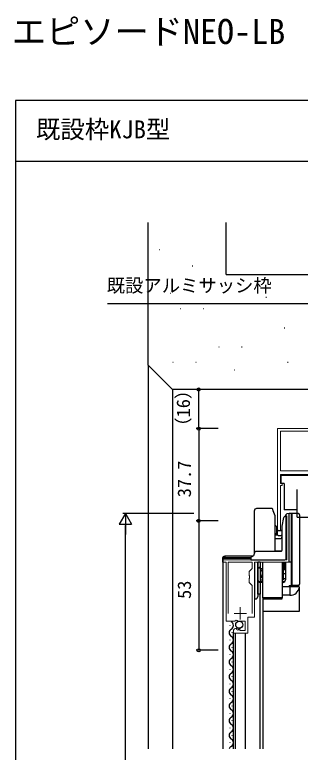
# Model space of a CAD drawing. Units: millimetres, scale not verified. Extents: x -437 to 438, y -281 to 279.
# Drawn here: x -437.1 to -320.2, y -23 to 278.7 of the extents above; entities that cross this region are included whole.
import ezdxf
from ezdxf.enums import TextEntityAlignment as Align

# ---------------------------------------------------------------- set-up
doc = ezdxf.new("R2010")
doc.units = ezdxf.units.MM
doc.header["$LTSCALE"] = 2
for name, color, linetype in [('0-1_USER1', 3, 'Continuous'), ('0-4_YKK_12', 2, 'Continuous'), ('0-5_YKK_13', 4, 'Continuous'), ('0-7_YKK_D', 6, 'Continuous'), ('0-8_YKK_ZWAK', 7, 'Continuous'), ('0-9_YSS_K', 3, 'Continuous'), ('0-A_YSS_KE', 3, 'Continuous')]:
    doc.layers.add(name, color=color, linetype=linetype)
doc.layers.add('0-2_YKK_11', color=7, linetype='Continuous', lineweight=18)
doc.styles.add('ＭＳ ゴシック', font='')
doc.styles.get('ＭＳ ゴシック').set_extended_font_data('MS Gothic')

msp = doc.modelspace()

# ---------------------------------------------------------------- linework, layer by layer
at = {"layer": '0-2_YKK_11'}
for p, q in [((-344.8, 36.303), (-344.8, 31.303)), ((-347.3, 33.803), (-342.3, 33.803))]:
    msp.add_line(p, q, dxfattribs=at)
at = {"layer": '0-2_YKK_11', "color": 211}
for points in [[(-309.2, 90.7), (-328.3, 90.7), (-328.3, 86.9), (-327.6, 86.9), (-327.6, 86.2), (-328.3, 86.2), (-328.3, 67.7), (-329.5, 67.7), (-329.5, 109.4), (-306.2, 109.4)], [(-304.772, 92.2), (-328.3, 92.2), (-328.3, 108.3), (-309.1, 108.3), (-309.1, 105.7), (-301, 105.7), (-301, 97.877)]]:
    msp.add_lwpolyline(points, dxfattribs=at)
at = {"layer": '0-2_YKK_11'}
for points in [[(-347.6, 26.507), (-347.6, 25.703), (-341.7, 25.703), (-341.7, 32.303), (-339, 32.303), (-339, 54.703), (-324.8, 54.703), (-324.8, 74.703), (-325.6, 74.703), (-326.4, 73.903), (-326.2, 73.703), (-325.8, 73.703), (-325.8, 55.703)], [(-325.8, 55.703), (-351.8, 55.703), (-351.8, 54.703), (-350.6, 54.703), (-350.6, 30.603), (-346.968, 30.603), (-346.428, 31.056), (-346.1, 30.903), (-345.8, 30.603), (-342.8, 30.603), (-342.8, 26.803), (-345, 26.803), (-345, 27.437), (-345.247, 27.539), (-345.824, 26.962), (-346.292, 27.232), (-346.206, 27.551), (-346.418, 27.802)], [(-339.9, 33.803), (-339.9, 45.253), (-341.1, 46.453), (-341.1, 48.032), (-340.957, 48.224), (-340.957, 49.182), (-341.1, 49.374), (-341.1, 50.953), (-339.9, 52.153), (-339.9, 54.803), (-349.7, 54.803), (-349.7, 33.803)]]:
    msp.add_lwpolyline(points, dxfattribs=at)
msp.add_arc((-346.3, 26.507), 1.3, 95.2159, 180.00002, dxfattribs=at)
at = {"layer": '0-4_YKK_12'}
for p, q in [((-351.8, -21.644), (-351.8, 54.703)), ((-336.7, -21.644), (-336.7, 41.703)), ((-335.5, 38.837), (-335.5, -21.644)), ((-348.86, 28.798), (-348.86, 28.998)), ((-348.1, 25.798), (-348.1, 25.998)), ((-347.6, -21.644), (-347.6, 26.202)), ((-346.8, -21.644), (-346.8, 25.703)), ((-342.6, -21.644), (-342.6, 25.703)), ((-348.86, 22.798), (-348.86, 22.998)), ((-348.1, 19.798), (-348.1, 19.998)), ((-348.86, 16.798), (-348.86, 16.998)), ((-348.1, 13.798), (-348.1, 13.998)), ((-348.86, 10.798), (-348.86, 10.998)), ((-348.1, 7.798), (-348.1, 7.998)), ((-348.86, 4.798), (-348.86, 4.998)), ((-348.1, 1.798), (-348.1, 1.998)), ((-348.86, -1.202), (-348.86, -1.002)), ((-348.1, -4.202), (-348.1, -4.002)), ((-348.86, -7.202), (-348.86, -7.002)), ((-348.1, -10.202), (-348.1, -10.002)), ((-348.86, -13.202), (-348.86, -13.002)), ((-348.1, -16.202), (-348.1, -16.002)), ((-348.86, -19.202), (-348.86, -19.002))]:
    msp.add_line(p, q, dxfattribs=at)
for centre, start, end in [((-349.318, 28.898), 299.20255, 60.79746), ((-347.641, 25.898), 119.20255, 240.79746), ((-349.318, 22.898), 299.20255, 60.79746), ((-347.641, 19.898), 119.20255, 240.79746), ((-349.318, 16.898), 299.20255, 60.79746), ((-347.641, 13.898), 119.20255, 240.79746), ((-349.318, 10.898), 299.20255, 60.79746), ((-347.641, 7.898), 119.20255, 240.79746), ((-349.318, 4.898), 299.20255, 60.79746), ((-347.641, 1.898), 119.20255, 240.79746), ((-349.318, -1.102), 299.20255, 60.79746), ((-347.641, -4.102), 119.20255, 240.79746), ((-349.318, -7.102), 299.20255, 60.79746), ((-347.641, -10.102), 119.20255, 240.79746), ((-349.318, -13.102), 299.20255, 60.79746), ((-347.641, -16.102), 119.20255, 240.79746), ((-349.318, -19.102), 299.20255, 60.79746), ((-347.641, -22.102), 119.20255, 164.55335)]:
    msp.add_arc(centre, 1.718, start, end, dxfattribs=at)
at = {"layer": '0-5_YKK_13'}
for p, q in [((-328.1, 86.9), (-328.1, 90.4)), ((-326.8, 86.9), (-328.1, 86.9)), ((-326.8, 86.9), (-326.8, 76.2)), ((-321.5, 84.4), (-321.7, 84.4)), ((-321.7, 84.4), (-321.7, 76.2)), ((-321.5, 73.2), (-321.5, 84.4)), ((-339.1, 75.7), (-339.1, 58.2)), ((-331.802, 76.7), (-338.1, 76.7)), ((-321.7, 76.2), (-326.8, 76.2)), ((-330.5, 59.2), (-330.5, 73.698)), ((-327.612, 69.43), (-326.989, 72.986)), ((-326.28, 73.4), (-326.498, 73.4)), ((-326, 73.4), (-326.28, 73.4)), ((-326, 72.9), (-326, 73.4)), ((-326, 56.2), (-326, 72.9)), ((-324.8, 54.703), (-324.8, 74.703)), ((-323.5, 74.703), (-324.8, 74.703)), ((-321, 74.703), (-323.5, 74.703)), ((-323.5, 45.203), (-323.5, 74.703)), ((-321.5, 73.2), (-309.9, 73.2)), ((-320.5, 74.203), (-320.5, 45.703)), ((-330.5, 69.853), (-329.85, 69.203)), ((-330.5, 66.191), (-329.85, 66.566)), ((-329.85, 68.003), (-329.582, 68.003)), ((-327.717, 68.003), (-327.611, 68.003)), ((-330.5, 65.989), (-329.582, 65.989)), ((-330.5, 64.388), (-328.45, 64.388)), ((-327.717, 65.989), (-327.608, 65.989)), ((-339.1, 58.2), (-339.1, 58.108)), ((-328.066, 59.2), (-338.1, 59.2)), ((-330.5, 59.347), (-328.45, 59.347)), ((-328.449, 59.347), (-328.45, 59.347)), ((-352.1, 56.203), (-351.6, 56.203)), ((-352.1, 56.203), (-352.1, 54.703)), ((-351.6, 54.703), (-352.1, 54.703)), ((-340.5, 56.203), (-351.6, 56.203)), ((-339.674, 57.203), (-351.1, 57.203)), ((-339.5, 55.7), (-326.5, 55.7)), ((-339, 54.403), (-339, 41.7)), ((-337.6, 41.7), (-337.6, 54.703)), ((-337.6, 54.703), (-337.6, 41.703)), ((-336.6, 54.703), (-337.6, 54.703)), ((-336.6, 54.703), (-336.6, 41.703)), ((-335.6, 40.2), (-335.6, 54.701)), ((-327.6, 54.701), (-327.6, 40.2)), ((-327.45, 53.103), (-327.45, 54.701)), ((-327.3, 54.701), (-327.3, 47.503)), ((-327, 54.701), (-327, 52.003)), ((-326.55, 54.701), (-326.55, 51.653)), ((-326.3, 54.701), (-326.3, 47.503)), ((-324, 54.703), (-323.933, 54.703)), ((-337.1, 52.503), (-337.6, 52.003)), ((-337.1, 52.503), (-336.6, 52.503)), ((-335.6, 52.103), (-336.6, 52.103)), ((-336.45, 52.103), (-336.45, 49.959)), ((-327.45, 53.103), (-327.6, 53.103)), ((-327.45, 51.628), (-327.45, 53.103)), ((-327.45, 51.628), (-327.45, 49.174)), ((-327, 52.103), (-327.3, 52.103)), ((-327.3, 52.003), (-327, 52.003)), ((-327.3, 51.603), (-327.3, 47.674)), ((-327, 52.003), (-326.3, 51.303)), ((-336.45, 49.174), (-336.45, 49.959)), ((-327.45, 48.837), (-327.45, 49.174)), ((-326.3, 50.003), (-327.3, 50.003)), ((-337.314, 46.803), (-335.6, 46.803)), ((-336.6, 47.503), (-335.6, 47.503)), ((-335.6, 46.503), (-336.6, 46.503)), ((-327.6, 47.503), (-327.3, 47.503)), ((-327.6, 46.803), (-326.586, 46.803)), ((-327.3, 46.503), (-327.6, 46.503)), ((-326.3, 48.003), (-327.3, 48.003)), ((-324.8, 44.703), (-327.6, 44.703)), ((-324.8, 45.203), (-324.8, 44.703)), ((-324.8, 45.203), (-323.933, 45.203)), ((-324.5, 44.703), (-324.8, 44.703)), ((-321, 44.703), (-324.5, 44.703)), ((-324.5, 44.703), (-324.5, 41.203)), ((-321, 45.203), (-323.5, 45.203)), ((-339, 41.7), (-339, 39.7)), ((-339, 39.7), (-338.6, 39.7)), ((-336.6, 41.703), (-337.6, 41.703)), ((-337.6, 41.7), (-337.6, 40.7)), ((-327.6, 40.2), (-335.6, 40.2)), ((-335.6, 40.2), (-335.6, 39.7)), ((-335.5, 39.7), (-335.5, 34.703)), ((-324.5, 41.203), (-327.6, 41.203))]:
    msp.add_line(p, q, dxfattribs=at)
for points in [[(-328.1, 90.4), (-309.2, 90.4), (-309.2, 85.4)], [(-330.5, 73.698), (-331.266, 75.802), (-331.52, 76.502)], [(-324, 74.703), (-324, 54.703), (-324.8, 54.703)], [(-327.601, 59.7), (-327.606, 63.905), (-327.612, 69.43)], [(-329.85, 66.566), (-329.85, 68.203), (-329.85, 69.203)], [(-329.582, 65.989), (-329.582, 66.623), (-329.582, 68.003)], [(-351.1, 57.203), (-351.1, 56.703), (-340.364, 56.703)], [(-340.5, 56.2), (-340.5, 55.7), (-339.5, 55.7)], [(-336.65, 54.703), (-336.65, 52.603), (-337.1, 52.603)], [(-327.3, 51.603), (-327.3, 54.701), (-327.3, 47.674)], [(-327, 54.701), (-327, 52.103), (-326.55, 51.653)], [(-323.933, 54.703), (-323.933, 45.203), (-323.5, 45.203)], [(-335.6, 51.105), (-335.768, 51.151), (-335.924, 51.23), (-336.064, 51.335), (-336.184, 51.462), (-336.282, 51.607), (-336.358, 51.764), (-336.412, 51.931), (-336.441, 52.103)], [(-336.45, 49.959), (-336.434, 49.782), (-336.387, 49.611), (-336.311, 49.451), (-336.208, 49.307), (-336.081, 49.183), (-335.934, 49.084), (-335.772, 49.012), (-335.6, 48.971)], [(-335.6, 48.219), (-335.867, 48.29), (-336.104, 48.44), (-336.29, 48.647), (-336.41, 48.899), (-336.45, 49.174)], [(-327.45, 49.174), (-327.468, 49.035), (-327.52, 48.904), (-327.6, 48.788)], [(-327.45, 48.837), (-327.466, 48.649), (-327.517, 48.467), (-327.6, 48.296)], [(-335.5, 34.703), (-320.5, 34.703), (-320.5, 44.203)], [(-335.6, 39.7), (-327.6, 39.7), (-327.6, 40.2)]]:
    msp.add_lwpolyline(points, dxfattribs=at)
msp.add_circle((-345.2, 29.15), 1.45, dxfattribs=at)
for centre, radius, start, end in [((-338.1, 75.7), 1, 90, 180), ((-331.802, 76.4), 0.3, 20, 90), ((-326.498, 72.9), 0.5, 89.98967, 170.0568), ((-321, 74.203), 0.5, 0, 90), ((-328.65, 69.303), 1.6, 234.34091, 305.65909), ((-340.1, 58.108), 1, 287.4576, 0), ((-338.1, 58.2), 1, 90, 180), ((-328.102, 59.7), 0.5, 270.00635, 359.92095), ((-328.102, 59.7), 0.5, 270.04983, 359.89656), ((-351.1, 56.203), 1, 90, 180), ((-351.1, 56.203), 0.5, 90, 180), ((-339.5, 56.2), 1, 107.4576, 180), ((-326.5, 56.2), 0.5, 270, 0), ((-327.65, 51.603), 0.35, 278.21321, 0), ((-336.6, 47.503), 1, 180, 270), ((-327.3, 47.503), 1, 270, 0), ((-321, 45.703), 0.5, 270, 0), ((-324.5, 45.203), 4, 270, 349.26743), ((-321, 44.203), 0.5, 30.67705, 90), ((-321, 44.203), 0.5, 0, 30.67705), ((-338.6, 40.7), 1, 270, 0)]:
    msp.add_arc(centre, radius, start, end, dxfattribs=at)
for centre, major_axis, ratio, start_param, end_param in [((-328.65, 67.49), (0, 1.848), 0.866025, 2.5192242, 3.7639611), ((-328.45, 66.176), (0, 1.788), 0.559193, 3.1415927, 4.1429807), ((-328.45, 60.098), (-1, 0), 0.750591, 1.5707963, 2.583836), ((-327.8, 47.674), (0.5, 0), 0.34202, 5.1239058, 7.4424648)]:
    msp.add_ellipse(centre, major_axis=major_axis, ratio=ratio, start_param=start_param, end_param=end_param, dxfattribs=at)
at = {"layer": '0-7_YKK_D'}
for p, q in [((-361.8, 109.4), (-361.8, 125.4)), ((-353.8, 109.4), (-362.8, 109.4)), ((-353.8, 109.4), (-362.8, 109.4)), ((-361.8, 109.4), (-361.8, 71.7)), ((-391.8, 74.703), (-394.3, 70.373)), ((-363.8, 74.703), (-392.8, 74.703)), ((-391.8, 74.703), (-389.3, 70.373)), ((-391.8, 74.703), (-391.8, 66.043)), ((-394.3, 70.373), (-389.3, 70.373)), ((-391.8, -151.3), (-391.8, 69.703)), ((-353.8, 71.7), (-362.8, 71.7)), ((-353.8, 71.7), (-362.8, 71.7)), ((-361.8, 71.7), (-361.8, 18.7)), ((-353.8, 18.7), (-362.8, 18.7))]:
    msp.add_line(p, q, dxfattribs=at)
msp.add_lwpolyline([(-299.5, 146.109), (-300.962, 148.198), (-309.506, 160.4), (-399.049, 160.4)], dxfattribs=at)
for centre in [(-361.8, 125.4), (-361.8, 109.4), (-361.8, 109.4), (-361.8, 71.7), (-361.8, 71.7), (-361.8, 18.7)]:
    msp.add_circle(centre, 0.637, dxfattribs=at)
at = {"layer": '0-8_YKK_ZWAK'}
for p, q in [((-436.8, 243.7), (-436.8, -281.3)), ((438.2, 243.7), (-436.8, 243.7)), ((438.2, 218.7), (-436.8, 218.7))]:
    msp.add_line(p, q, dxfattribs=at)
at = {"layer": '0-9_YSS_K'}
for p, q in [((-377.866, 182.707), (-377.666, 182.707)), ((-364.439, 175.993), (-364.239, 175.993)), ((-373.39, 164.804), (-373.19, 164.804)), ((-334.315, 163.178), (-334.115, 163.178)), ((-369.256, 158.485), (-369.056, 158.485)), ((-359.869, 158.485), (-359.669, 158.485)), ((-326.795, 150.575), (-326.595, 150.575)), ((-353.611, 142.839), (-353.411, 142.839)), ((-344.224, 142.839), (-344.024, 142.839)), ((-372.385, 136.581), (-372.185, 136.581)), ((-362.998, 136.581), (-362.798, 136.581)), ((-325.449, 136.581), (-325.249, 136.581)), ((-382.502, 135.4), (-382.502, -21.644)), ((-347.353, 133.452), (-347.153, 133.452)), ((-372.502, 125.4), (-372.502, -21.644))]:
    msp.add_line(p, q, dxfattribs=at)
at = {"layer": '0-A_YSS_KE'}
for p, q in [((-382.502, 135.4), (-382.502, 193.7)), ((-350.499, 172.4), (-350.499, 193.7)), ((-350.499, 172.4), (-230.499, 172.4)), ((-372.502, 125.4), (-382.502, 135.4))]:
    msp.add_line(p, q, dxfattribs=at)
msp.add_lwpolyline([(-299.5, 125.4), (-299.5, 135.4), (-309.5, 135.4), (-309.5, 125.4), (-372.502, 125.4)], dxfattribs=at)

# ---------------------------------------------------------------- texts
at = {"layer": '0-1_USER1', "style": 'ＭＳ ゴシック'}
for s, height, p in [('エピソードNEO-LB［GRAF工法］引違い窓（2枚建）', 10.26, (-438.229, 263.677)), ('既設枠KJB型', 7.331, (-428.367, 225.973))]:
    msp.add_text(s, height=height, dxfattribs=at).set_placement(p, align=Align.BOTTOM_LEFT)
at = {"layer": '0-7_YKK_D', "style": 'ＭＳ ゴシック'}
msp.add_text('既設アルミサッシ枠', height=5.499, dxfattribs=at).set_placement((-399.424, 163.55), align=Align.BOTTOM_LEFT)
for s, p in [('（16）', (-363.718, 106.512)), ('37.7', (-363.3, 81.324)), ('53', (-363.3, 39.745))]:
    msp.add_text(s, height=5.499, rotation=90, dxfattribs=at).set_placement(p, align=Align.BOTTOM_LEFT)

doc.saveas('drawing.dxf')
